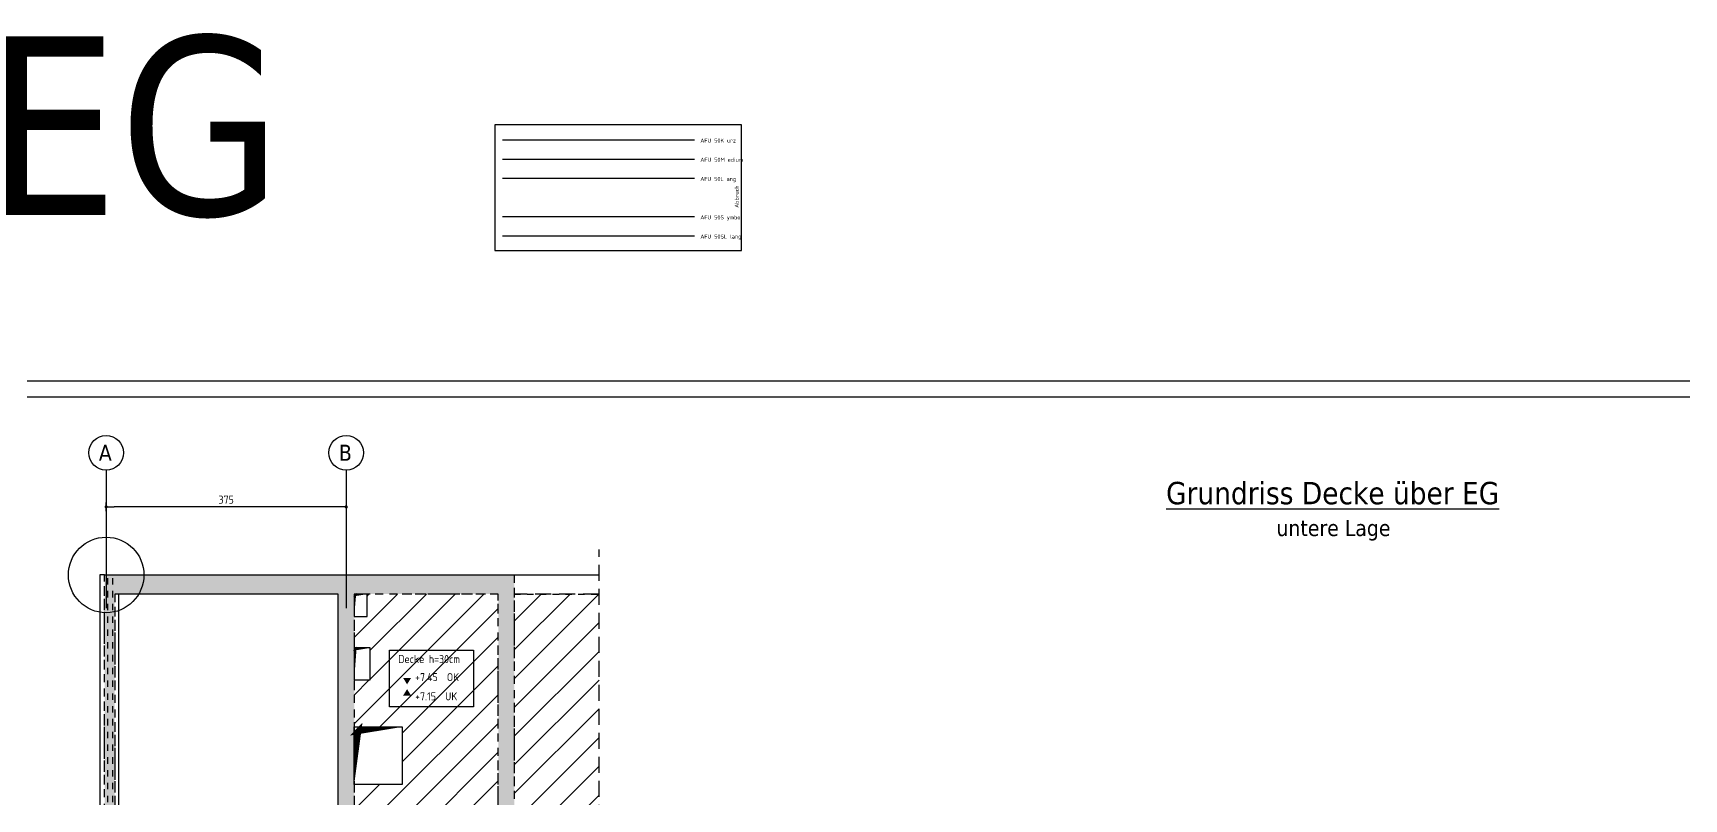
# Model space of a CAD drawing. Extents: x -5.2 to 88.6, y -7.1 to 49.1.
# Drawn here: x 8.48 to 34.27, y 35.52 to 47.49 of the extents above; entities that cross this region are included whole.
import ezdxf

# ---------------------------------------------------------------- set-up
doc = ezdxf.new("R2010")
doc.units = 0
doc.header["$LTSCALE"] = 0.5
for name, pattern in [('AUSGEZOGEN', [1000.01, 1000, 0.01]), ('DASHED', [0.75, 0.5, -0.25]), ('DOT', [0.175, 0.05, -0.125]), ('HIDDEN2', [0.187, 0.125, -0.062]), ('VERDECKT', [0.375, 0.25, -0.125])]:
    doc.linetypes.add(name, pattern=pattern)
for name, color, linetype in [('1.OG', 7, 'Continuous'), ('ACHSEN', 7, 'Continuous'), ('AFU', 7, 'Continuous'), ('BETON', 7, 'Continuous'), ('Brüstung 1.OG', 7, 'Continuous'), ('DD', 7, 'Continuous'), ('grau_hell', 7, 'Continuous'), ('grau_mittel', 7, 'Continuous'), ('HILFE', 7, 'Continuous'), ('koten', 7, 'Continuous'), ('MASSE', 7, 'Continuous'), ('RAHMEN', 7, 'Continuous'), ('RND', 7, 'Continuous'), ('SCHATTEN', 7, 'Continuous'), ('SCHRAFF', 7, 'Continuous'), ('SFP_Achsen', 7, 'Continuous'), ('TEXT', 7, 'Continuous'), ('VERDECKT', 7, 'Continuous'), ('VERDECKT1', 7, 'Continuous')]:
    doc.layers.add(name, color=color, linetype=linetype)
doc.layers.add('NOPLOT', color=7, linetype='Continuous', plot=False)
doc.styles.add('helv', font='tahoma.ttf')
doc.styles.add('txt', font='isocp.shx')
doc.linetypes.add('ABBRUCH', pattern='A,0.15,-0.15,["x",Standard,S=0.07,R=0,X=-0.1,Y=-0.0238],-0.005', length=0.305)
doc.linetypes.add('AFU_50K', pattern='A,0.15,["/",Standard,S=0.2,R=0,X=-0.01,Y=-0.1],0.07,["/",Standard,S=0.2,R=0,X=-0.01,Y=-0.1],0.15', length=0.37)
doc.linetypes.add('AFU_50L', pattern='A,0.75,["/",Standard,S=0.2,R=0,X=-0.01,Y=-0.1],0.07,["/",Standard,S=0.2,R=0,X=-0.01,Y=-0.1],0.75', length=1.57)
doc.linetypes.add('AFU_50M', pattern='A,0.45,["/",Standard,S=0.2,R=0,X=-0.01,Y=-0.1],0.07,["/",Standard,S=0.2,R=0,X=-0.01,Y=-0.1],0.45', length=0.97)
doc.linetypes.add('AFU_50S', pattern='A,0,-0.15,["/",Standard,S=0.2,R=0,X=-0.01,Y=-0.1],0,-0.07,["/",Standard,S=0.2,R=0,X=-0.01,Y=-0.1],-0.15', length=0.37)
doc.linetypes.add('AFU_50SL', pattern='A,0,-0.75,["/",Standard,S=0.2,R=0,X=-0.01,Y=-0.1],0,-0.07,["/",Standard,S=0.2,R=0,X=-0.01,Y=-0.1],-0.75', length=1.57)
doc.dimstyles.new('DOT_I', dxfattribs={"dimscale": 0.5, "dimtxt": 0.25, "dimasz": 0.25, "dimexe": 0.1, "dimexo": 0.3, "dimgap": 0.1, "dimtad": 1, "dimdec": 3, "dimzin": 3, "dimtxsty": 'txt', "dimblk": 'DOT', "dimblk1": 'DOT', "dimblk2": 'DOT', "dimsah": 1, "dimcen": 0.1, "dimse1": 1, "dimse2": 1, "dimazin": 0, "dimtfac": 1, "dimtdec": 4, "dimtix": 1, "dimtmove": 2, "dimatfit": 3, "dimfxl": 0, "dimtvp": 1, "dimtolj": 1, "dimtzin": 0, "dimarcsym": 0})
pattern_1 = [(45, (0, 0.30097), (-0.2245064, 0.2245064), [])]

# ---------------------------------------------------------------- blocks, each defined once
blk = doc.blocks.new('okrd_o')
at = {"layer": 'koten', "color": 7, "linetype": 'Continuous'}
blk.add_solid([(-0.125, 0.202), (0.125, 0.202), (0, 0)], dxfattribs=at)
at = {"layer": 'koten', "style": 'txt'}
blk.add_attdef('OKRD', (0.25, 0.1), '', height=0.25, dxfattribs=at)
blk = doc.blocks.new('okrd_u')
at = {"layer": 'koten', "color": 7, "linetype": 'Continuous'}
blk.add_solid([(-0.125, -0.202), (0.125, -0.202), (0, 0)], dxfattribs=at)
at = {"layer": 'koten', "style": 'txt'}
blk.add_attdef('OKRD', (0.25, -0.35), '', height=0.25, dxfattribs=at)
blk = doc.blocks.new('DOT')
at = {"layer": 'MASSE', "color": 7, "linetype": 'Continuous'}
for p, q in [((0, 0), (-1, 0)), ((0, 0.54), (0, -0.54))]:
    blk.add_line(p, q, dxfattribs=at)
at = {"layer": 'MASSE', "color": 7, "linetype": 'Continuous', "const_width": 0.2}
blk.add_lwpolyline([(-0.1, 0, 1), (0.1, 0, 1)], format="xyb", close=True, dxfattribs=at)
blk = doc.blocks.new('*D34')
at = {"layer": 'Defpoints', "color": 0, "linetype": 'AUSGEZOGEN', "transparency": 16777216}
for p in [(9.623, 40.087), (9.623, 40.087), (13.373, 40.087)]:
    blk.add_point(p, dxfattribs=at)
at = {"layer": 'MASSE', "color": 0, "linetype": 'AUSGEZOGEN', "lineweight": -2, "transparency": 16777216}
blk.add_line((13.248, 40.087), (9.748, 40.087), dxfattribs=at)
at = {"layer": 'MASSE', "color": 0, "linetype": 'AUSGEZOGEN', "lineweight": -2, "transparency": 16777216, "xscale": 0.125, "yscale": 0.125, "zscale": 0.125, "rotation": 180}
blk.add_blockref('DOT', (9.623, 40.087), dxfattribs=at)
at = {"layer": 'MASSE', "color": 0, "linetype": 'AUSGEZOGEN', "lineweight": -2, "transparency": 16777216, "xscale": 0.125, "yscale": 0.125, "zscale": 0.125}
blk.add_blockref('DOT', (13.373, 40.087), dxfattribs=at)
at = {"layer": 'MASSE', "color": 0, "linetype": 'AUSGEZOGEN', "transparency": 16777216, "insert": (11.498, 40.2), "char_height": 0.125, "attachment_point": 5, "style": 'txt'}
blk.add_mtext('\\A1;375', dxfattribs=at)
blk = doc.blocks.new('DINA0')
at = {"layer": 'RAHMEN'}
blk.add_line((118.9, 84.1), (0, 84.1), dxfattribs=at)
at = {"layer": 'RAHMEN', "color": 5}
blk.add_line((118.4, 83.6), (2, 83.6), dxfattribs=at)

msp = doc.modelspace()

# ---------------------------------------------------------------- hatches: boundary and pattern name
at = {"layer": 'grau_hell', "linetype": 'AUSGEZOGEN'}
h = msp.add_hatch(dxfattribs=at)
h.set_pattern_fill('ANSI31', color=9, scale=0.1, style=0, double=1)
h.set_pattern_definition(pattern_1)
h.paths.add_polyline_path([(15.7478, 38.7234), (13.6978, 38.7234), (13.6978, 38.3734), (13.4978, 38.3734), (13.4978, 37.8834), (13.7478, 37.8834), (13.7478, 37.3834), (13.4978, 37.3834), (13.4978, 36.6484), (14.2478, 36.6484), (14.2478, 35.7484), (13.4978, 35.7484), (13.4978, 35.2884), (14.2478, 35.2884), (14.2478, 34.3884), (13.4978, 34.3884), (13.4978, 34.1084), (13.7478, 34.1084), (13.7478, 33.4084), (13.4978, 33.4084), (13.4978, 33.1584), (13.9978, 33.1584), (13.9978, 32.2584), (13.4978, 32.2584), (13.4978, 31.0234), (13.6478, 31.0234), (14.5328, 31.0234), (15.0478, 31.0234), (15.0478, 31.7234), (15.7478, 31.7234)])
h = msp.add_hatch(dxfattribs=at)
h.set_pattern_fill('ANSI31', color=9, scale=0.1, style=0, double=1)
h.set_pattern_definition(pattern_1)
h.paths.add_polyline_path([(27.8228, 28.3684), (27.8228, 28.3684), (28.1078, 28.3684), (28.1078, 28.9984), (29.3278, 28.9984), (29.3278, 28.3684), (30.1728, 28.3684), (30.1728, 28.1184), (30.1728, 28.1184), (29.2853, 28.1184), (29.2853, 24.7734), (30.3678, 24.7734), (33.9178, 24.7734), (34.9278, 24.7734), (36.1728, 24.7734), (36.1728, 28.1184), (35.1228, 28.1184), (35.1228, 28.3684), (35.6728, 28.3684), (35.6728, 28.8684), (36.1728, 28.8684), (36.1728, 29.1484), (41.9977, 29.1484), (41.9977, 30.7734), (41.9978, 38.7234), (40.6978, 38.7234), (40.6978, 32.5577), (17.3228, 32.5577), (17.3228, 38.7234), (15.9978, 38.7234), (15.9978, 31.8934), (16.1878, 31.8934), (16.1878, 31.7134), (15.9978, 31.7134), (15.9978, 30.7734), (15.9978, 29.1484), (21.6478, 29.1484), (22.5328, 29.1484), (25.2978, 29.1484), (25.2978, 28.6184), (25.5478, 28.6184), (25.5478, 28.3684), (26.4228, 28.3684), (26.4228, 28.3684)])
at = {"layer": 'grau_mittel'}
msp.add_hatch(color=61, dxfattribs=at).paths.add_polyline_path([(15.9978, 39.0234), (9.5978, 39.0234), (9.5978, 31.9484), (9.5478, 31.9484), (9.5478, 27.2184), (9.4728, 27.2184), (9.0928, 27.2184), (9.0928, 26.9184), (9.7578, 26.9184), (9.7578, 38.7234), (13.2478, 38.7234), (13.2478, 33.5334), (13.2478, 30.7734), (13.6478, 30.7734), (13.6478, 31.0234), (13.4978, 31.0234), (13.4978, 38.7234), (15.7478, 38.7234), (15.7478, 31.0234), (14.9328, 31.0234), (14.9328, 30.7734), (15.9978, 30.7734)])
at = {"layer": 'SCHRAFF'}
h = msp.add_hatch(dxfattribs=at)
h.set_pattern_fill('DOTS', scale=0.025, double=1)
h.set_pattern_definition([(0, (0.988865, 56.354767), (0.01984375, 0.0396875), [0, -0.0396875])])
h.paths.add_polyline_path([(9.5978, 39.0234), (9.5978, 31.9484), (9.5478, 31.9484), (9.5478, 27.2184), (9.0928, 27.2184), (9.0928, 26.9184), (9.7578, 26.9184), (9.7578, 38.7234), (13.2478, 38.7234), (13.2478, 30.7734), (13.6478, 30.7734), (13.6478, 31.0234), (13.4978, 31.0234), (13.4978, 38.7234), (15.7478, 38.7234), (15.7478, 31.0234), (14.5328, 31.0234), (14.5328, 30.7734), (15.9978, 30.7734), (15.9978, 39.0234)])

# ---------------------------------------------------------------- linework, layer by layer
at = {"layer": '1.OG', "color": 7, "linetype": 'DOT', "lineweight": -2}
msp.add_lwpolyline([(9.5478, 27.2184), (9.5478, 31.9484), (9.5978, 31.9484), (9.5978, 39.0234), (15.9978, 39.0234), (15.9978, 30.7734), (14.5328, 30.7734), (14.5328, 31.0234), (15.7478, 31.0234), (15.7478, 38.7234), (13.4978, 38.7234), (13.4978, 31.0234), (13.6478, 31.0234), (13.6478, 30.7734), (13.2478, 30.7734), (13.2478, 38.7234), (9.7578, 38.7234), (9.7578, 26.9184), (9.0928, 26.9184), (9.0928, 27.2184)], close=True, dxfattribs=at)
for points in [[(9.5978, 39.0234), (9.5228, 39.0234), (9.5228, 31.9484), (9.5478, 31.9484)], [(9.7578, 26.9184), (9.8228, 26.9184), (9.8228, 38.7234)]]:
    msp.add_lwpolyline(points, dxfattribs=at)
at = {"layer": 'ACHSEN', "color": 140, "linetype": 'AUSGEZOGEN'}
for p, q in [((9.6228, 40.662), (9.6228, 38.5033)), ((13.3728, 40.662), (13.3728, 38.5033))]:
    msp.add_line(p, q, dxfattribs=at)
at = {"layer": 'AFU', "color": 8, "linetype": 'AFU_50K'}
msp.add_line((18.8141, 45.8183), (15.8141, 45.8183), dxfattribs=at)
at = {"layer": 'AFU', "color": 8, "linetype": 'AFU_50M'}
msp.add_line((18.8141, 45.5183), (15.8141, 45.5183), dxfattribs=at)
at = {"layer": 'AFU', "color": 8, "linetype": 'AFU_50L'}
msp.add_line((18.8141, 45.2183), (15.8141, 45.2183), dxfattribs=at)
at = {"layer": 'AFU', "color": 8, "linetype": 'AFU_50S'}
msp.add_line((18.8141, 44.6183), (15.8141, 44.6183), dxfattribs=at)
at = {"layer": 'AFU', "color": 8, "linetype": 'AFU_50SL'}
msp.add_line((18.8141, 44.3183), (15.8141, 44.3183), dxfattribs=at)
at = {"layer": 'AFU', "color": 8, "linetype": 'ABBRUCH'}
msp.add_lwpolyline([(15.6956, 44.0921), (19.5501, 44.0921), (19.5501, 46.0589), (15.6956, 46.0589)], close=True, dxfattribs=at)
at = {"layer": 'BETON', "color": 6, "linetype": 'AUSGEZOGEN', "lineweight": -2}
for p, q in [((9.5978, 39.0234), (9.5228, 39.0234)), ((9.5228, 39.0234), (9.5228, 31.9484)), ((9.5978, 39.0234), (15.9978, 39.0234)), ((13.2478, 38.7234), (9.7578, 38.7234)), ((9.8228, 33.5334), (9.8228, 38.7234)), ((13.2478, 33.5334), (13.2478, 38.7234))]:
    msp.add_line(p, q, dxfattribs=at)
at = {"layer": 'BETON', "color": 6, "linetype": 'AUSGEZOGEN'}
msp.add_line((15.9978, 39.0234), (17.3228, 39.0234), dxfattribs=at)
at = {"layer": 'Brüstung 1.OG', "color": 102, "linetype": 'DOT'}
for p, q in [((15.9978, 39.0234), (17.3228, 39.0234)), ((15.9978, 38.7234), (17.3228, 38.7234))]:
    msp.add_line(p, q, dxfattribs=at)
at = {"layer": 'DD', "color": 7, "linetype": 'AUSGEZOGEN'}
for points in [[(13.4978, 38.3734), (13.6978, 38.3734), (13.6978, 38.7234), (13.4978, 38.7234)], [(13.4978, 37.3834), (13.7478, 37.3834), (13.7478, 37.8834), (13.4978, 37.8834)], [(13.4978, 36.6484), (14.2478, 36.6484), (14.2478, 35.7484), (13.4978, 35.7484)]]:
    msp.add_lwpolyline(points, close=True, dxfattribs=at)
at = {"layer": 'HILFE', "color": 102, "linetype": 'DASHED'}
msp.add_line((17.3228, 32.5577), (17.3228, 39.4199), dxfattribs=at)
at = {"layer": 'NOPLOT', "color": 191, "linetype": 'AUSGEZOGEN'}
msp.add_circle((9.6228, 39.0234), 0.5898, dxfattribs=at)
at = {"layer": 'RND', "color": 1, "linetype": 'HIDDEN2'}
for points in [[(9.6428, 38.9734), (9.6428, 32.5384)], [(9.7204, 38.9734), (9.7204, 32.5384)]]:
    msp.add_lwpolyline(points, dxfattribs=at)
at = {"layer": 'SCHATTEN', "color": 1, "linetype": 'AUSGEZOGEN'}
for points in [[(13.6978, 38.7234, 0, 0.0326, 0), (13.4991, 38.7072, 0, 0, 0), (13.5131, 38.7228, 0.0307, 0, 0), (13.4978, 38.3734, 0, 0, 0)], [(13.7478, 37.8834, 0, 0.0408, 0), (13.4995, 37.8631, 0, 0, 0), (13.5168, 37.8827, 0.038, 0, 0), (13.4978, 37.3834, 0, 0, 0)], [(13.4978, 35.7484, 0, 0.1194, 0), (13.5574, 36.6445, 0, 0, 0), (13.5028, 36.5875, 0.1223, 0, 0), (14.2478, 36.6484, 0, 0, 0)]]:
    msp.add_lwpolyline(points, format="xyseb", dxfattribs=at)
at = {"layer": 'SFP_Achsen', "color": 7, "linetype": 'AUSGEZOGEN'}
for centre in [(9.6228, 40.9324), (13.3728, 40.9324)]:
    msp.add_circle(centre, 0.2705, dxfattribs=at)
at = {"layer": 'TEXT', "color": 1, "linetype": 'AUSGEZOGEN'}
msp.add_lwpolyline([(14.0499, 37.8502), (15.3618, 37.8502), (15.3618, 36.961), (14.0499, 36.961)], close=True, dxfattribs=at)
at = {"layer": 'VERDECKT', "color": 7, "linetype": 'VERDECKT', "lineweight": -2}
for p, q in [((9.5978, 31.9484), (9.5978, 39.0234)), ((15.9978, 39.0234), (15.9978, 30.7734)), ((9.7578, 38.7234), (9.7578, 26.9184)), ((15.7478, 38.7234), (13.4978, 38.7234)), ((13.4978, 38.7234), (13.4978, 31.0234)), ((15.7478, 31.0234), (15.7478, 38.7234))]:
    msp.add_line(p, q, dxfattribs=at)
at = {"layer": 'VERDECKT1', "color": 7, "linetype": 'DASHED'}
msp.add_line((17.3228, 38.7234), (15.9978, 38.7234), dxfattribs=at)

# ---------------------------------------------------------------- block references
at = {"layer": 'koten', "color": 6, "linetype": 'AUSGEZOGEN', "xscale": 0.5, "yscale": 0.5, "zscale": 0.5}
for name, p, values in [('okrd_o', (14.3242, 37.314), {'OKRD': '+7.45  OK'}), ('okrd_u', (14.3242, 37.239), {'OKRD': '+7.15  UK'})]:
    msp.add_blockref(name, p, dxfattribs=at).add_auto_attribs(values)
at = {"layer": 'RAHMEN', "color": 7, "linetype": 'AUSGEZOGEN', "xscale": 0.5, "yscale": 0.5, "zscale": 0.5}
msp.add_blockref('DINA0', (5.9889, 0), dxfattribs=at)

# ---------------------------------------------------------------- texts
at = {"layer": 'AFU', "color": 8, "linetype": 'AFU_50K', "style": 'txt'}
msp.add_text('AFU 50K urz', height=0.0625, dxfattribs=at).set_placement((18.9053, 45.7806))
at = {"layer": 'AFU', "color": 8, "linetype": 'AFU_50M', "style": 'txt'}
msp.add_text('AFU 50M edium', height=0.0625, dxfattribs=at).set_placement((18.9053, 45.4806))
at = {"layer": 'AFU', "color": 8, "linetype": 'AFU_50L', "style": 'txt'}
msp.add_text('AFU 50L ang', height=0.0625, dxfattribs=at).set_placement((18.9053, 45.1806))
at = {"layer": 'AFU', "color": 8, "linetype": 'ABBRUCH', "style": 'txt'}
msp.add_text('Abbruch', height=0.0625, rotation=90, dxfattribs=at).set_placement((19.5049, 44.7616))
at = {"layer": 'AFU', "color": 8, "linetype": 'AFU_50S', "style": 'txt'}
msp.add_text('AFU 50S ymbol', height=0.0625, dxfattribs=at).set_placement((18.9053, 44.5806))
at = {"layer": 'AFU', "color": 8, "linetype": 'AFU_50SL', "style": 'txt'}
msp.add_text('AFU 50SL lang', height=0.0625, dxfattribs=at).set_placement((18.9053, 44.2806))
at = {"layer": 'NOPLOT', "color": 191, "linetype": 'AUSGEZOGEN', "style": 'helv'}
msp.add_text('EG', height=2.79465, dxfattribs=at).set_placement((7.7358, 44.6477))
at = {"layer": 'SFP_Achsen', "color": 6, "linetype": 'AUSGEZOGEN', "style": 'helv'}
for s, p in [('A', (9.5087, 40.8081)), ('B', (13.2587, 40.8081))]:
    msp.add_text(s, height=0.25, dxfattribs=at).set_placement(p)
at = {"layer": 'TEXT', "color": 5, "linetype": 'AUSGEZOGEN', "style": 'helv'}
msp.add_text('%%UGrundriss Decke über EG', height=0.35, dxfattribs=at).set_placement((26.1808, 40.1279))
at = {"layer": 'TEXT', "color": 6, "linetype": 'AUSGEZOGEN', "style": 'helv'}
msp.add_text('untere Lage', height=0.25, dxfattribs=at).set_placement((27.9051, 39.6312))
at = {"layer": 'TEXT', "color": 1, "linetype": 'AUSGEZOGEN', "style": 'txt'}
msp.add_text('Decke h=30cm', height=0.125, dxfattribs=at).set_placement((14.186, 37.647))

# ---------------------------------------------------------------- dimensions: what is measured, and where the dimension line sits
at = {"layer": 'MASSE', "color": 7, "linetype": 'AUSGEZOGEN'}
dim = msp.add_linear_dim(base=(9.6228, 40.0872), p1=(13.3728, 40.0872), p2=(9.6228, 40.0872), dimstyle='DOT_I', override={"dimdec": 0, "dimlfac": 100}, dxfattribs=at)
dim.commit()
dim.dimension.update_dxf_attribs({"geometry": '*D34', "text_midpoint": (11.4978, 40.1997)})

doc.saveas('drawing.dxf')
